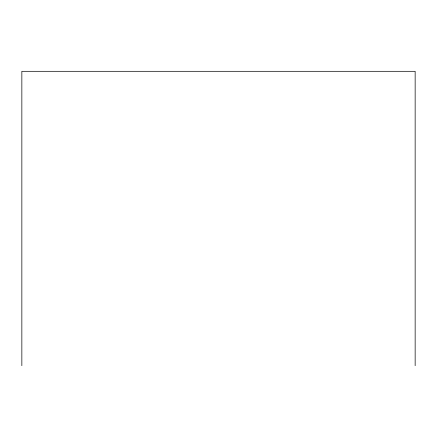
<?xml version="1.0" encoding="UTF-8"?>
<svg xmlns="http://www.w3.org/2000/svg" width="437" height="437" viewBox="0 0 437 437"><rect width="100%" height="100%" fill="white"/><g stroke="black" fill="none" stroke-linecap="round" stroke-linejoin="round"><path stroke-width="0.66" d="M415.15 365.687L415.15 71.313L21.85 71.313L21.85 365.687"/></g></svg>
